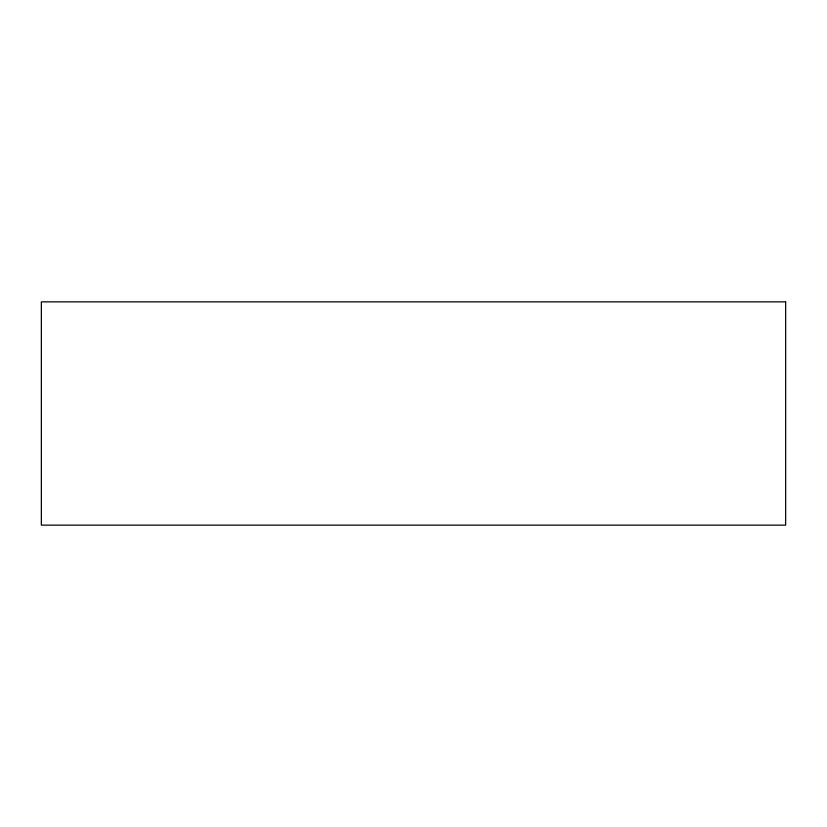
<?xml version="1.0" encoding="UTF-8"?>
<svg xmlns="http://www.w3.org/2000/svg" width="827" height="827" viewBox="0 0 827 827"><rect width="100%" height="100%" fill="white"/><g stroke="black" fill="none" stroke-linecap="round" stroke-linejoin="round"><path stroke-width="1.24" d="M785.65 301.855L41.35 301.855L41.35 525.145L785.65 525.145L785.65 301.855"/></g></svg>
